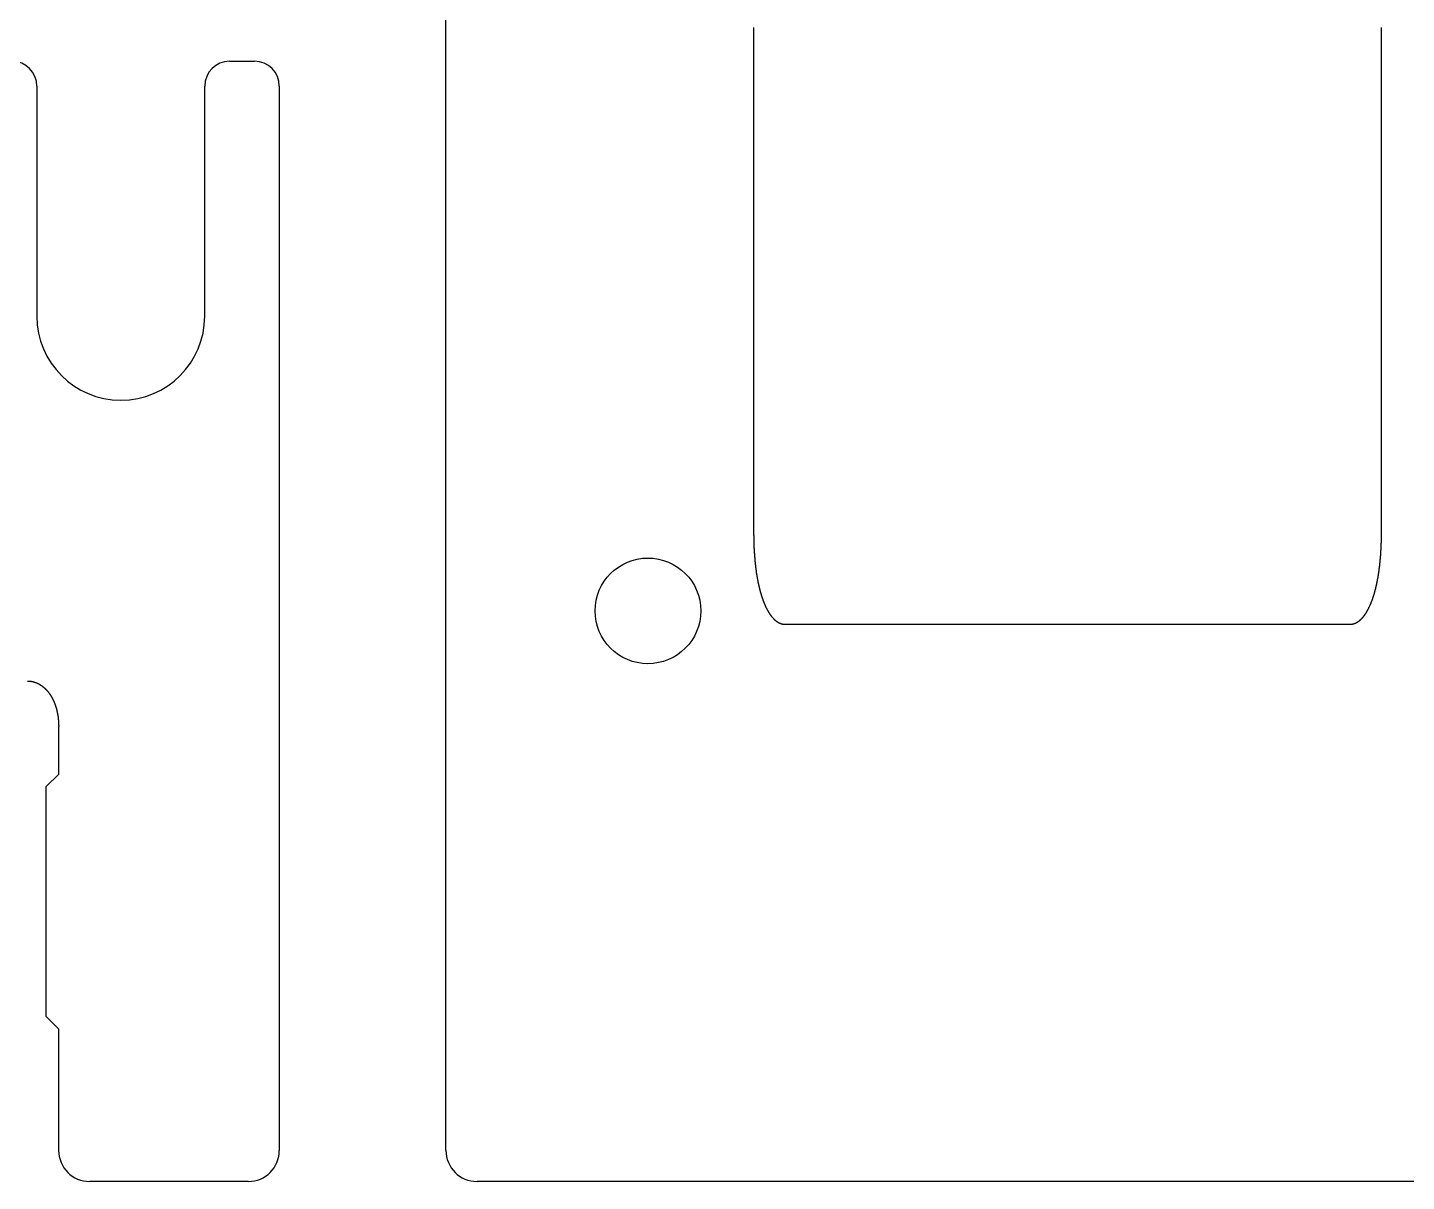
# Model space of a CAD drawing. Extents: x 442 to 745, y 5 to 355.
# Drawn here: x 672.67 to 690.94, y 185.46 to 200.74 of the extents above; entities that cross this region are included whole.
import ezdxf

# ---------------------------------------------------------------- set-up
doc = ezdxf.new("R2010")
doc.units = 0
doc.layers.add('VISIBLE__ANSI_', color=7, linetype='CONTINUOUS')

msp = doc.modelspace()

# ---------------------------------------------------------------- linework, layer by layer
at = {"layer": 'VISIBLE__ANSI_'}
for p, q in [((678.213, 185.87), (678.213, 209.341)), ((682.289, 200.738), (682.289, 194.061)), ((690.607, 194.061), (690.607, 200.738)), ((675.347, 200.293), (675.677, 200.293)), ((672.794, 199.963), (672.794, 196.916)), ((675.018, 196.916), (675.018, 199.963)), ((676.006, 199.963), (676.006, 185.87)), ((682.701, 192.838), (690.195, 192.838)), ((673.083, 190.853), (673.083, 191.481)), ((672.918, 190.688), (673.083, 190.853)), ((672.918, 187.641), (672.918, 190.688)), ((673.083, 187.476), (672.918, 187.641)), ((673.083, 185.87), (673.083, 187.476)), ((675.594, 185.459), (673.494, 185.459)), ((692.995, 185.459), (678.625, 185.459))]:
    msp.add_line(p, q, dxfattribs=at)
for points in [[(682.289, 194.061, 0), (682.289, 194.056, 0), (682.289, 194.051, 0), (682.289, 194.046, 0), (682.289, 194.04, 0), (682.289, 194.035, 0), (682.289, 194.03, 0), (682.289, 194.025, 0), (682.289, 194.02, 0), (682.289, 194.015, 0), (682.29, 194.01, 0), (682.29, 194.005, 0), (682.29, 193.999, 0), (682.29, 193.994, 0), (682.29, 193.989, 0), (682.29, 193.984, 0), (682.29, 193.979, 0), (682.29, 193.974, 0), (682.29, 193.969, 0), (682.29, 193.964, 0), (682.29, 193.959, 0), (682.29, 193.954, 0), (682.291, 193.949, 0), (682.291, 193.944, 0), (682.291, 193.939, 0), (682.291, 193.934, 0), (682.291, 193.93, 0), (682.291, 193.925, 0), (682.291, 193.92, 0), (682.292, 193.915, 0), (682.292, 193.91, 0), (682.292, 193.905, 0), (682.292, 193.9, 0), (682.292, 193.895, 0), (682.292, 193.891, 0), (682.293, 193.886, 0), (682.293, 193.881, 0), (682.293, 193.876, 0), (682.293, 193.871, 0), (682.293, 193.866, 0), (682.294, 193.862, 0), (682.294, 193.857, 0), (682.294, 193.852, 0), (682.294, 193.847, 0), (682.294, 193.843, 0), (682.295, 193.838, 0), (682.295, 193.833, 0), (682.295, 193.829, 0), (682.295, 193.824, 0), (682.296, 193.819, 0), (682.296, 193.815, 0), (682.296, 193.81, 0), (682.296, 193.805, 0), (682.297, 193.801, 0), (682.297, 193.796, 0), (682.297, 193.791, 0), (682.298, 193.787, 0), (682.298, 193.782, 0), (682.298, 193.778, 0), (682.299, 193.773, 0), (682.299, 193.768, 0), (682.299, 193.764, 0), (682.299, 193.759, 0), (682.3, 193.755, 0), (682.3, 193.75, 0), (682.3, 193.746, 0), (682.301, 193.741, 0), (682.301, 193.737, 0), (682.301, 193.732, 0), (682.302, 193.728, 0), (682.302, 193.724, 0), (682.303, 193.719, 0), (682.303, 193.715, 0), (682.303, 193.71, 0), (682.304, 193.706, 0), (682.304, 193.701, 0), (682.304, 193.697, 0), (682.305, 193.693, 0), (682.305, 193.688, 0), (682.306, 193.684, 0), (682.306, 193.68, 0), (682.306, 193.675, 0), (682.307, 193.671, 0), (682.307, 193.667, 0), (682.308, 193.662, 0), (682.308, 193.658, 0), (682.309, 193.654, 0), (682.309, 193.65, 0), (682.309, 193.645, 0), (682.31, 193.641, 0), (682.31, 193.637, 0), (682.311, 193.633, 0), (682.311, 193.628, 0), (682.312, 193.624, 0), (682.312, 193.62, 0), (682.313, 193.616, 0), (682.313, 193.612, 0), (682.314, 193.608, 0), (682.314, 193.603, 0), (682.315, 193.599, 0), (682.315, 193.595, 0), (682.316, 193.591, 0), (682.316, 193.587, 0), (682.317, 193.583, 0), (682.317, 193.579, 0), (682.318, 193.575, 0), (682.318, 193.571, 0), (682.319, 193.567, 0), (682.319, 193.563, 0), (682.32, 193.559, 0), (682.32, 193.555, 0), (682.321, 193.551, 0), (682.321, 193.547, 0), (682.322, 193.543, 0), (682.322, 193.539, 0), (682.323, 193.535, 0), (682.324, 193.531, 0), (682.324, 193.527, 0), (682.325, 193.523, 0), (682.325, 193.519, 0), (682.326, 193.515, 0), (682.327, 193.511, 0), (682.327, 193.507, 0), (682.328, 193.503, 0), (682.328, 193.5, 0), (682.329, 193.496, 0), (682.33, 193.492, 0), (682.33, 193.488, 0), (682.331, 193.484, 0), (682.331, 193.48, 0), (682.332, 193.477, 0), (682.333, 193.473, 0), (682.333, 193.469, 0), (682.334, 193.465, 0), (682.335, 193.462, 0), (682.335, 193.458, 0), (682.336, 193.454, 0), (682.336, 193.45, 0), (682.337, 193.447, 0), (682.338, 193.443, 0), (682.338, 193.439, 0), (682.339, 193.436, 0), (682.34, 193.432, 0), (682.34, 193.428, 0), (682.341, 193.425, 0), (682.342, 193.421, 0), (682.343, 193.417, 0), (682.343, 193.414, 0), (682.344, 193.41, 0), (682.345, 193.407, 0), (682.345, 193.403, 0), (682.346, 193.4, 0), (682.347, 193.396, 0), (682.347, 193.392, 0), (682.348, 193.389, 0), (682.349, 193.385, 0), (682.35, 193.382, 0), (682.35, 193.378, 0), (682.351, 193.375, 0), (682.352, 193.371, 0), (682.353, 193.368, 0), (682.353, 193.365, 0), (682.354, 193.361, 0), (682.355, 193.358, 0), (682.356, 193.354, 0), (682.356, 193.351, 0), (682.357, 193.348, 0), (682.358, 193.344, 0), (682.359, 193.341, 0), (682.359, 193.337, 0), (682.36, 193.334, 0), (682.361, 193.331, 0), (682.362, 193.327, 0), (682.363, 193.324, 0), (682.363, 193.321, 0), (682.364, 193.317, 0), (682.365, 193.314, 0), (682.366, 193.311, 0), (682.367, 193.308, 0), (682.367, 193.304, 0), (682.368, 193.301, 0), (682.369, 193.298, 0), (682.37, 193.295, 0), (682.371, 193.291, 0), (682.372, 193.288, 0), (682.372, 193.285, 0), (682.373, 193.282, 0), (682.374, 193.279, 0), (682.375, 193.276, 0), (682.376, 193.272, 0), (682.377, 193.269, 0), (682.378, 193.266, 0), (682.378, 193.263, 0), (682.379, 193.26, 0), (682.38, 193.257, 0), (682.381, 193.254, 0), (682.382, 193.251, 0), (682.383, 193.248, 0), (682.384, 193.245, 0), (682.385, 193.242, 0), (682.385, 193.239, 0), (682.386, 193.236, 0), (682.387, 193.233, 0), (682.388, 193.23, 0), (682.389, 193.227, 0), (682.39, 193.224, 0), (682.391, 193.221, 0), (682.392, 193.218, 0), (682.393, 193.215, 0), (682.394, 193.212, 0), (682.395, 193.209, 0), (682.395, 193.206, 0), (682.396, 193.203, 0), (682.397, 193.2, 0), (682.398, 193.198, 0), (682.399, 193.195, 0), (682.4, 193.192, 0), (682.401, 193.189, 0), (682.402, 193.186, 0), (682.403, 193.183, 0), (682.404, 193.181, 0), (682.405, 193.178, 0), (682.406, 193.175, 0), (682.407, 193.172, 0), (682.408, 193.169, 0), (682.409, 193.167, 0), (682.41, 193.164, 0), (682.411, 193.161, 0), (682.412, 193.158, 0), (682.413, 193.156, 0), (682.414, 193.153, 0), (682.415, 193.15, 0), (682.416, 193.147, 0), (682.417, 193.144, 0), (682.418, 193.142, 0), (682.419, 193.139, 0), (682.42, 193.136, 0), (682.421, 193.133, 0), (682.422, 193.131, 0), (682.423, 193.128, 0), (682.424, 193.125, 0), (682.426, 193.122, 0), (682.427, 193.119, 0), (682.428, 193.117, 0), (682.429, 193.114, 0), (682.43, 193.111, 0), (682.431, 193.108, 0), (682.432, 193.106, 0), (682.434, 193.103, 0), (682.435, 193.1, 0), (682.436, 193.097, 0), (682.437, 193.095, 0), (682.438, 193.092, 0), (682.44, 193.089, 0), (682.441, 193.086, 0), (682.442, 193.084, 0), (682.443, 193.081, 0), (682.445, 193.078, 0), (682.446, 193.075, 0), (682.447, 193.073, 0), (682.448, 193.07, 0), (682.45, 193.067, 0), (682.451, 193.064, 0), (682.452, 193.062, 0), (682.453, 193.059, 0), (682.455, 193.056, 0), (682.456, 193.054, 0), (682.457, 193.051, 0), (682.459, 193.048, 0), (682.46, 193.046, 0), (682.462, 193.043, 0), (682.463, 193.04, 0), (682.464, 193.038, 0), (682.466, 193.035, 0), (682.467, 193.032, 0), (682.469, 193.03, 0), (682.47, 193.027, 0), (682.471, 193.024, 0), (682.473, 193.022, 0), (682.474, 193.019, 0), (682.476, 193.017, 0), (682.477, 193.014, 0), (682.479, 193.011, 0), (682.48, 193.009, 0), (682.482, 193.006, 0), (682.483, 193.004, 0), (682.485, 193.001, 0), (682.486, 192.999, 0), (682.488, 192.996, 0), (682.489, 192.994, 0), (682.491, 192.991, 0), (682.492, 192.989, 0), (682.494, 192.986, 0), (682.496, 192.984, 0), (682.497, 192.981, 0), (682.499, 192.979, 0), (682.5, 192.976, 0), (682.502, 192.974, 0), (682.504, 192.972, 0), (682.505, 192.969, 0), (682.507, 192.967, 0), (682.509, 192.964, 0), (682.51, 192.962, 0), (682.512, 192.96, 0), (682.514, 192.957, 0), (682.516, 192.955, 0), (682.517, 192.952, 0), (682.519, 192.95, 0), (682.521, 192.948, 0), (682.523, 192.945, 0), (682.524, 192.943, 0), (682.526, 192.941, 0), (682.528, 192.938, 0), (682.53, 192.936, 0), (682.532, 192.934, 0), (682.534, 192.932, 0), (682.536, 192.929, 0), (682.538, 192.927, 0), (682.54, 192.925, 0), (682.542, 192.923, 0), (682.544, 192.92, 0), (682.546, 192.918, 0), (682.548, 192.916, 0), (682.55, 192.914, 0), (682.552, 192.912, 0), (682.554, 192.91, 0), (682.556, 192.908, 0), (682.558, 192.905, 0), (682.56, 192.903, 0), (682.562, 192.901, 0), (682.564, 192.899, 0), (682.566, 192.897, 0), (682.569, 192.895, 0), (682.571, 192.893, 0), (682.573, 192.892, 0), (682.575, 192.89, 0), (682.577, 192.888, 0), (682.58, 192.886, 0), (682.582, 192.884, 0), (682.584, 192.882, 0), (682.587, 192.881, 0), (682.589, 192.879, 0), (682.591, 192.877, 0), (682.594, 192.875, 0), (682.596, 192.874, 0), (682.598, 192.872, 0), (682.601, 192.87, 0), (682.603, 192.869, 0), (682.606, 192.867, 0), (682.608, 192.866, 0), (682.611, 192.864, 0), (682.613, 192.863, 0), (682.616, 192.861, 0), (682.618, 192.86, 0), (682.621, 192.859, 0), (682.623, 192.857, 0), (682.626, 192.856, 0), (682.629, 192.855, 0), (682.631, 192.853, 0), (682.634, 192.852, 0), (682.637, 192.851, 0), (682.639, 192.85, 0), (682.642, 192.849, 0), (682.645, 192.848, 0), (682.647, 192.847, 0), (682.65, 192.846, 0), (682.653, 192.845, 0), (682.656, 192.844, 0), (682.658, 192.844, 0), (682.661, 192.843, 0), (682.664, 192.842, 0), (682.667, 192.842, 0), (682.67, 192.841, 0), (682.672, 192.84, 0), (682.675, 192.84, 0), (682.678, 192.84, 0), (682.681, 192.839, 0), (682.684, 192.839, 0), (682.687, 192.839, 0), (682.689, 192.838, 0), (682.692, 192.838, 0), (682.695, 192.838, 0), (682.698, 192.838, 0), (682.701, 192.838, 0)], [(690.195, 192.838, 0), (690.197, 192.838, 0), (690.2, 192.838, 0), (690.202, 192.838, 0), (690.204, 192.838, 0), (690.206, 192.838, 0), (690.209, 192.838, 0), (690.211, 192.839, 0), (690.213, 192.839, 0), (690.215, 192.839, 0), (690.217, 192.839, 0), (690.22, 192.84, 0), (690.222, 192.84, 0), (690.224, 192.841, 0), (690.226, 192.841, 0), (690.228, 192.841, 0), (690.231, 192.842, 0), (690.233, 192.842, 0), (690.235, 192.843, 0), (690.237, 192.843, 0), (690.239, 192.844, 0), (690.241, 192.845, 0), (690.244, 192.845, 0), (690.246, 192.846, 0), (690.248, 192.847, 0), (690.25, 192.848, 0), (690.252, 192.848, 0), (690.254, 192.849, 0), (690.256, 192.85, 0), (690.258, 192.851, 0), (690.26, 192.852, 0), (690.263, 192.852, 0), (690.265, 192.853, 0), (690.267, 192.854, 0), (690.269, 192.855, 0), (690.271, 192.856, 0), (690.273, 192.857, 0), (690.275, 192.858, 0), (690.277, 192.859, 0), (690.279, 192.86, 0), (690.281, 192.861, 0), (690.283, 192.863, 0), (690.285, 192.864, 0), (690.287, 192.865, 0), (690.288, 192.866, 0), (690.29, 192.867, 0), (690.292, 192.868, 0), (690.294, 192.87, 0), (690.296, 192.871, 0), (690.298, 192.872, 0), (690.3, 192.873, 0), (690.302, 192.875, 0), (690.303, 192.876, 0), (690.305, 192.877, 0), (690.307, 192.879, 0), (690.309, 192.88, 0), (690.311, 192.881, 0), (690.313, 192.883, 0), (690.314, 192.884, 0), (690.316, 192.886, 0), (690.318, 192.887, 0), (690.32, 192.889, 0), (690.321, 192.89, 0), (690.323, 192.891, 0), (690.325, 192.893, 0), (690.326, 192.894, 0), (690.328, 192.896, 0), (690.33, 192.898, 0), (690.331, 192.899, 0), (690.333, 192.901, 0), (690.335, 192.902, 0), (690.336, 192.904, 0), (690.338, 192.905, 0), (690.34, 192.907, 0), (690.341, 192.908, 0), (690.343, 192.91, 0), (690.344, 192.912, 0), (690.346, 192.913, 0), (690.347, 192.915, 0), (690.349, 192.917, 0), (690.351, 192.918, 0), (690.352, 192.92, 0), (690.354, 192.922, 0), (690.355, 192.923, 0), (690.357, 192.925, 0), (690.358, 192.927, 0), (690.36, 192.928, 0), (690.361, 192.93, 0), (690.363, 192.932, 0), (690.364, 192.934, 0), (690.366, 192.935, 0), (690.367, 192.937, 0), (690.368, 192.939, 0), (690.37, 192.941, 0), (690.371, 192.943, 0), (690.373, 192.944, 0), (690.374, 192.946, 0), (690.376, 192.948, 0), (690.377, 192.95, 0), (690.378, 192.952, 0), (690.38, 192.954, 0), (690.381, 192.955, 0), (690.383, 192.957, 0), (690.384, 192.959, 0), (690.385, 192.961, 0), (690.387, 192.963, 0), (690.388, 192.965, 0), (690.389, 192.967, 0), (690.391, 192.969, 0), (690.392, 192.971, 0), (690.393, 192.973, 0), (690.394, 192.974, 0), (690.396, 192.976, 0), (690.397, 192.978, 0), (690.398, 192.98, 0), (690.4, 192.982, 0), (690.401, 192.984, 0), (690.402, 192.986, 0), (690.403, 192.988, 0), (690.405, 192.99, 0), (690.406, 192.992, 0), (690.407, 192.994, 0), (690.408, 192.996, 0), (690.41, 192.998, 0), (690.411, 193, 0), (690.412, 193.002, 0), (690.413, 193.004, 0), (690.414, 193.006, 0), (690.415, 193.008, 0), (690.417, 193.01, 0), (690.418, 193.012, 0), (690.419, 193.014, 0), (690.42, 193.016, 0), (690.421, 193.018, 0), (690.422, 193.02, 0), (690.423, 193.022, 0), (690.425, 193.024, 0), (690.426, 193.026, 0), (690.427, 193.028, 0), (690.428, 193.03, 0), (690.429, 193.032, 0), (690.43, 193.034, 0), (690.431, 193.036, 0), (690.432, 193.038, 0), (690.433, 193.04, 0), (690.434, 193.042, 0), (690.435, 193.044, 0), (690.436, 193.046, 0), (690.437, 193.048, 0), (690.438, 193.05, 0), (690.439, 193.052, 0), (690.44, 193.055, 0), (690.441, 193.057, 0), (690.442, 193.059, 0), (690.443, 193.061, 0), (690.444, 193.063, 0), (690.445, 193.065, 0), (690.446, 193.067, 0), (690.447, 193.069, 0), (690.448, 193.071, 0), (690.449, 193.073, 0), (690.45, 193.075, 0), (690.451, 193.077, 0), (690.452, 193.08, 0), (690.453, 193.082, 0), (690.454, 193.084, 0), (690.455, 193.086, 0), (690.456, 193.088, 0), (690.457, 193.09, 0), (690.458, 193.093, 0), (690.459, 193.095, 0), (690.46, 193.097, 0), (690.461, 193.099, 0), (690.462, 193.102, 0), (690.463, 193.104, 0), (690.464, 193.106, 0), (690.465, 193.108, 0), (690.466, 193.111, 0), (690.467, 193.113, 0), (690.468, 193.115, 0), (690.469, 193.117, 0), (690.47, 193.12, 0), (690.47, 193.122, 0), (690.471, 193.124, 0), (690.472, 193.127, 0), (690.473, 193.129, 0), (690.474, 193.131, 0), (690.475, 193.134, 0), (690.476, 193.136, 0), (690.477, 193.139, 0), (690.478, 193.141, 0), (690.479, 193.143, 0), (690.48, 193.146, 0), (690.481, 193.148, 0), (690.482, 193.151, 0), (690.482, 193.153, 0), (690.483, 193.156, 0), (690.484, 193.158, 0), (690.485, 193.161, 0), (690.486, 193.163, 0), (690.487, 193.166, 0), (690.488, 193.168, 0), (690.489, 193.171, 0), (690.49, 193.173, 0), (690.49, 193.176, 0), (690.491, 193.178, 0), (690.492, 193.181, 0), (690.493, 193.183, 0), (690.494, 193.186, 0), (690.495, 193.188, 0), (690.496, 193.191, 0), (690.497, 193.194, 0), (690.497, 193.196, 0), (690.498, 193.199, 0), (690.499, 193.201, 0), (690.5, 193.204, 0), (690.501, 193.207, 0), (690.502, 193.209, 0), (690.503, 193.212, 0), (690.503, 193.215, 0), (690.504, 193.217, 0), (690.505, 193.22, 0), (690.506, 193.223, 0), (690.507, 193.226, 0), (690.508, 193.228, 0), (690.508, 193.231, 0), (690.509, 193.234, 0), (690.51, 193.237, 0), (690.511, 193.239, 0), (690.512, 193.242, 0), (690.513, 193.245, 0), (690.513, 193.248, 0), (690.514, 193.25, 0), (690.515, 193.253, 0), (690.516, 193.256, 0), (690.517, 193.259, 0), (690.517, 193.262, 0), (690.518, 193.265, 0), (690.519, 193.267, 0), (690.52, 193.27, 0), (690.52, 193.273, 0), (690.521, 193.276, 0), (690.522, 193.279, 0), (690.523, 193.282, 0), (690.524, 193.285, 0), (690.524, 193.288, 0), (690.525, 193.291, 0), (690.526, 193.294, 0), (690.527, 193.297, 0), (690.527, 193.3, 0), (690.528, 193.303, 0), (690.529, 193.306, 0), (690.53, 193.309, 0), (690.53, 193.312, 0), (690.531, 193.315, 0), (690.532, 193.318, 0), (690.533, 193.321, 0), (690.533, 193.324, 0), (690.534, 193.327, 0), (690.535, 193.33, 0), (690.536, 193.333, 0), (690.536, 193.336, 0), (690.537, 193.339, 0), (690.538, 193.342, 0), (690.538, 193.345, 0), (690.539, 193.349, 0), (690.54, 193.352, 0), (690.541, 193.355, 0), (690.541, 193.358, 0), (690.542, 193.361, 0), (690.543, 193.364, 0), (690.543, 193.367, 0), (690.544, 193.371, 0), (690.545, 193.374, 0), (690.545, 193.377, 0), (690.546, 193.38, 0), (690.547, 193.384, 0), (690.547, 193.387, 0), (690.548, 193.39, 0), (690.549, 193.393, 0), (690.549, 193.397, 0), (690.55, 193.4, 0), (690.551, 193.403, 0), (690.551, 193.406, 0), (690.552, 193.41, 0), (690.553, 193.413, 0), (690.553, 193.416, 0), (690.554, 193.42, 0), (690.555, 193.423, 0), (690.555, 193.426, 0), (690.556, 193.43, 0), (690.556, 193.433, 0), (690.557, 193.436, 0), (690.558, 193.44, 0), (690.558, 193.443, 0), (690.559, 193.447, 0), (690.56, 193.45, 0), (690.56, 193.453, 0), (690.561, 193.457, 0), (690.561, 193.46, 0), (690.562, 193.464, 0), (690.563, 193.467, 0), (690.563, 193.471, 0), (690.564, 193.474, 0), (690.564, 193.478, 0), (690.565, 193.481, 0), (690.565, 193.485, 0), (690.566, 193.488, 0), (690.567, 193.492, 0), (690.567, 193.495, 0), (690.568, 193.499, 0), (690.568, 193.502, 0), (690.569, 193.506, 0), (690.569, 193.509, 0), (690.57, 193.513, 0), (690.57, 193.516, 0), (690.571, 193.52, 0), (690.571, 193.524, 0), (690.572, 193.527, 0), (690.572, 193.531, 0), (690.573, 193.534, 0), (690.574, 193.538, 0), (690.574, 193.542, 0), (690.575, 193.545, 0), (690.575, 193.549, 0), (690.576, 193.553, 0), (690.576, 193.556, 0), (690.577, 193.56, 0), (690.577, 193.564, 0), (690.578, 193.567, 0), (690.578, 193.571, 0), (690.578, 193.575, 0), (690.579, 193.578, 0), (690.579, 193.582, 0), (690.58, 193.586, 0), (690.58, 193.59, 0), (690.581, 193.593, 0), (690.581, 193.597, 0), (690.582, 193.601, 0), (690.582, 193.605, 0), (690.583, 193.608, 0), (690.583, 193.612, 0), (690.583, 193.616, 0), (690.584, 193.62, 0), (690.584, 193.624, 0), (690.585, 193.627, 0), (690.585, 193.631, 0), (690.586, 193.635, 0), (690.586, 193.639, 0), (690.586, 193.643, 0), (690.587, 193.647, 0), (690.587, 193.65, 0), (690.588, 193.654, 0), (690.588, 193.658, 0), (690.588, 193.662, 0), (690.589, 193.666, 0), (690.589, 193.67, 0), (690.59, 193.674, 0), (690.59, 193.678, 0), (690.59, 193.682, 0), (690.591, 193.686, 0), (690.591, 193.69, 0), (690.591, 193.694, 0), (690.592, 193.698, 0), (690.592, 193.702, 0), (690.592, 193.706, 0), (690.593, 193.71, 0), (690.593, 193.714, 0), (690.593, 193.718, 0), (690.594, 193.722, 0), (690.594, 193.726, 0), (690.594, 193.73, 0), (690.595, 193.734, 0), (690.595, 193.738, 0), (690.595, 193.742, 0), (690.596, 193.746, 0), (690.596, 193.75, 0), (690.596, 193.754, 0), (690.597, 193.758, 0), (690.597, 193.762, 0), (690.597, 193.766, 0), (690.597, 193.771, 0), (690.598, 193.775, 0), (690.598, 193.779, 0), (690.598, 193.783, 0), (690.599, 193.787, 0), (690.599, 193.791, 0), (690.599, 193.795, 0), (690.599, 193.8, 0), (690.6, 193.804, 0), (690.6, 193.808, 0), (690.6, 193.812, 0), (690.6, 193.816, 0), (690.601, 193.821, 0), (690.601, 193.825, 0), (690.601, 193.829, 0), (690.601, 193.833, 0), (690.601, 193.838, 0), (690.602, 193.842, 0), (690.602, 193.846, 0), (690.602, 193.851, 0), (690.602, 193.855, 0), (690.602, 193.859, 0), (690.603, 193.863, 0), (690.603, 193.868, 0), (690.603, 193.872, 0), (690.603, 193.876, 0), (690.603, 193.881, 0), (690.604, 193.885, 0), (690.604, 193.889, 0), (690.604, 193.894, 0), (690.604, 193.898, 0), (690.604, 193.903, 0), (690.604, 193.907, 0), (690.604, 193.911, 0), (690.605, 193.916, 0), (690.605, 193.92, 0), (690.605, 193.925, 0), (690.605, 193.929, 0), (690.605, 193.933, 0), (690.605, 193.938, 0), (690.605, 193.942, 0), (690.605, 193.947, 0), (690.606, 193.951, 0), (690.606, 193.956, 0), (690.606, 193.96, 0), (690.606, 193.965, 0), (690.606, 193.969, 0), (690.606, 193.974, 0), (690.606, 193.978, 0), (690.606, 193.983, 0), (690.606, 193.987, 0), (690.606, 193.992, 0), (690.606, 193.997, 0), (690.606, 194.001, 0), (690.607, 194.006, 0), (690.607, 194.01, 0), (690.607, 194.015, 0), (690.607, 194.019, 0), (690.607, 194.024, 0), (690.607, 194.029, 0), (690.607, 194.033, 0), (690.607, 194.038, 0), (690.607, 194.043, 0), (690.607, 194.047, 0), (690.607, 194.052, 0), (690.607, 194.056, 0), (690.607, 194.061, 0)], [(672.671, 192.085, 0), (672.673, 192.085, 0), (672.675, 192.085, 0), (672.677, 192.085, 0), (672.678, 192.085, 0), (672.68, 192.085, 0), (672.682, 192.085, 0), (672.684, 192.085, 0), (672.686, 192.085, 0), (672.688, 192.085, 0), (672.69, 192.085, 0), (672.692, 192.084, 0), (672.694, 192.084, 0), (672.695, 192.084, 0), (672.697, 192.084, 0), (672.699, 192.084, 0), (672.701, 192.084, 0), (672.703, 192.083, 0), (672.705, 192.083, 0), (672.707, 192.083, 0), (672.709, 192.083, 0), (672.71, 192.082, 0), (672.712, 192.082, 0), (672.714, 192.082, 0), (672.716, 192.082, 0), (672.718, 192.081, 0), (672.72, 192.081, 0), (672.722, 192.081, 0), (672.724, 192.08, 0), (672.725, 192.08, 0), (672.727, 192.08, 0), (672.729, 192.079, 0), (672.731, 192.079, 0), (672.733, 192.079, 0), (672.735, 192.078, 0), (672.737, 192.078, 0), (672.738, 192.077, 0), (672.74, 192.077, 0), (672.742, 192.077, 0), (672.744, 192.076, 0), (672.746, 192.076, 0), (672.748, 192.075, 0), (672.749, 192.075, 0), (672.751, 192.074, 0), (672.753, 192.074, 0), (672.755, 192.073, 0), (672.757, 192.073, 0), (672.758, 192.072, 0), (672.76, 192.071, 0), (672.762, 192.071, 0), (672.764, 192.07, 0), (672.766, 192.07, 0), (672.768, 192.069, 0), (672.769, 192.069, 0), (672.771, 192.068, 0), (672.773, 192.067, 0), (672.775, 192.067, 0), (672.776, 192.066, 0), (672.778, 192.065, 0), (672.78, 192.065, 0), (672.782, 192.064, 0), (672.784, 192.063, 0), (672.785, 192.063, 0), (672.787, 192.062, 0), (672.789, 192.061, 0), (672.791, 192.06, 0), (672.792, 192.06, 0), (672.794, 192.059, 0), (672.796, 192.058, 0), (672.797, 192.057, 0), (672.799, 192.057, 0), (672.801, 192.056, 0), (672.803, 192.055, 0), (672.804, 192.054, 0), (672.806, 192.053, 0), (672.808, 192.053, 0), (672.809, 192.052, 0), (672.811, 192.051, 0), (672.813, 192.05, 0), (672.815, 192.049, 0), (672.816, 192.048, 0), (672.818, 192.047, 0), (672.82, 192.047, 0), (672.821, 192.046, 0), (672.823, 192.045, 0), (672.825, 192.044, 0), (672.826, 192.043, 0), (672.828, 192.042, 0), (672.829, 192.041, 0), (672.831, 192.04, 0), (672.833, 192.039, 0), (672.834, 192.038, 0), (672.836, 192.037, 0), (672.838, 192.036, 0), (672.839, 192.035, 0), (672.841, 192.034, 0), (672.842, 192.033, 0), (672.844, 192.032, 0), (672.846, 192.031, 0), (672.847, 192.03, 0), (672.849, 192.029, 0), (672.85, 192.028, 0), (672.852, 192.027, 0), (672.853, 192.026, 0), (672.855, 192.025, 0), (672.856, 192.024, 0), (672.858, 192.022, 0), (672.86, 192.021, 0), (672.861, 192.02, 0), (672.863, 192.019, 0), (672.864, 192.018, 0), (672.866, 192.017, 0), (672.867, 192.016, 0), (672.869, 192.015, 0), (672.87, 192.013, 0), (672.872, 192.012, 0), (672.873, 192.011, 0), (672.875, 192.01, 0), (672.876, 192.009, 0), (672.878, 192.008, 0), (672.879, 192.006, 0), (672.88, 192.005, 0), (672.882, 192.004, 0), (672.883, 192.003, 0), (672.885, 192.001, 0), (672.886, 192, 0), (672.888, 191.999, 0), (672.889, 191.998, 0), (672.891, 191.996, 0), (672.892, 191.995, 0), (672.893, 191.994, 0), (672.895, 191.993, 0), (672.896, 191.991, 0), (672.898, 191.99, 0), (672.899, 191.989, 0), (672.9, 191.988, 0), (672.902, 191.986, 0), (672.903, 191.985, 0), (672.904, 191.984, 0), (672.906, 191.982, 0), (672.907, 191.981, 0), (672.909, 191.98, 0), (672.91, 191.978, 0), (672.911, 191.977, 0), (672.913, 191.976, 0), (672.914, 191.974, 0), (672.915, 191.973, 0), (672.916, 191.971, 0), (672.918, 191.97, 0), (672.919, 191.969, 0), (672.92, 191.967, 0), (672.922, 191.966, 0), (672.923, 191.964, 0), (672.924, 191.963, 0), (672.926, 191.962, 0), (672.927, 191.96, 0), (672.928, 191.959, 0), (672.929, 191.957, 0), (672.931, 191.956, 0), (672.932, 191.954, 0), (672.933, 191.953, 0), (672.934, 191.952, 0), (672.936, 191.95, 0), (672.937, 191.949, 0), (672.938, 191.947, 0), (672.939, 191.946, 0), (672.941, 191.944, 0), (672.942, 191.943, 0), (672.943, 191.941, 0), (672.944, 191.94, 0), (672.945, 191.938, 0), (672.947, 191.936, 0), (672.948, 191.935, 0), (672.949, 191.933, 0), (672.95, 191.932, 0), (672.951, 191.93, 0), (672.953, 191.929, 0), (672.954, 191.927, 0), (672.955, 191.925, 0), (672.956, 191.924, 0), (672.957, 191.922, 0), (672.958, 191.921, 0), (672.96, 191.919, 0), (672.961, 191.917, 0), (672.962, 191.916, 0), (672.963, 191.914, 0), (672.964, 191.912, 0), (672.965, 191.911, 0), (672.966, 191.909, 0), (672.968, 191.907, 0), (672.969, 191.906, 0), (672.97, 191.904, 0), (672.971, 191.902, 0), (672.972, 191.901, 0), (672.973, 191.899, 0), (672.974, 191.897, 0), (672.975, 191.896, 0), (672.976, 191.894, 0), (672.978, 191.892, 0), (672.979, 191.89, 0), (672.98, 191.889, 0), (672.981, 191.887, 0), (672.982, 191.885, 0), (672.983, 191.883, 0), (672.984, 191.882, 0), (672.985, 191.88, 0), (672.986, 191.878, 0), (672.987, 191.876, 0), (672.988, 191.874, 0), (672.989, 191.873, 0), (672.99, 191.871, 0), (672.991, 191.869, 0), (672.992, 191.867, 0), (672.993, 191.865, 0), (672.994, 191.864, 0), (672.995, 191.862, 0), (672.996, 191.86, 0), (672.997, 191.858, 0), (672.998, 191.856, 0), (672.999, 191.854, 0), (673, 191.852, 0), (673.001, 191.85, 0), (673.002, 191.849, 0), (673.003, 191.847, 0), (673.004, 191.845, 0), (673.005, 191.843, 0), (673.006, 191.841, 0), (673.007, 191.839, 0), (673.008, 191.837, 0), (673.009, 191.835, 0), (673.01, 191.833, 0), (673.011, 191.831, 0), (673.012, 191.829, 0), (673.013, 191.827, 0), (673.013, 191.825, 0), (673.014, 191.823, 0), (673.015, 191.821, 0), (673.016, 191.819, 0), (673.017, 191.817, 0), (673.018, 191.815, 0), (673.019, 191.813, 0), (673.02, 191.811, 0), (673.021, 191.809, 0), (673.021, 191.807, 0), (673.022, 191.805, 0), (673.023, 191.803, 0), (673.024, 191.801, 0), (673.025, 191.799, 0), (673.026, 191.797, 0), (673.026, 191.795, 0), (673.027, 191.793, 0), (673.028, 191.791, 0), (673.029, 191.789, 0), (673.03, 191.787, 0), (673.031, 191.785, 0), (673.031, 191.782, 0), (673.032, 191.78, 0), (673.033, 191.778, 0), (673.034, 191.776, 0), (673.034, 191.774, 0), (673.035, 191.772, 0), (673.036, 191.77, 0), (673.037, 191.768, 0), (673.037, 191.766, 0), (673.038, 191.763, 0), (673.039, 191.761, 0), (673.04, 191.759, 0), (673.04, 191.757, 0), (673.041, 191.755, 0), (673.042, 191.753, 0), (673.043, 191.75, 0), (673.043, 191.748, 0), (673.044, 191.746, 0), (673.045, 191.744, 0), (673.045, 191.742, 0), (673.046, 191.739, 0), (673.047, 191.737, 0), (673.047, 191.735, 0), (673.048, 191.733, 0), (673.049, 191.731, 0), (673.049, 191.728, 0), (673.05, 191.726, 0), (673.051, 191.724, 0), (673.051, 191.722, 0), (673.052, 191.72, 0), (673.052, 191.717, 0), (673.053, 191.715, 0), (673.054, 191.713, 0), (673.054, 191.711, 0), (673.055, 191.708, 0), (673.055, 191.706, 0), (673.056, 191.704, 0), (673.057, 191.702, 0), (673.057, 191.699, 0), (673.058, 191.697, 0), (673.058, 191.695, 0), (673.059, 191.692, 0), (673.059, 191.69, 0), (673.06, 191.688, 0), (673.06, 191.686, 0), (673.061, 191.683, 0), (673.061, 191.681, 0), (673.062, 191.679, 0), (673.062, 191.676, 0), (673.063, 191.674, 0), (673.063, 191.672, 0), (673.064, 191.669, 0), (673.064, 191.667, 0), (673.065, 191.665, 0), (673.065, 191.662, 0), (673.066, 191.66, 0), (673.066, 191.658, 0), (673.067, 191.655, 0), (673.067, 191.653, 0), (673.068, 191.651, 0), (673.068, 191.648, 0), (673.068, 191.646, 0), (673.069, 191.644, 0), (673.069, 191.641, 0), (673.07, 191.639, 0), (673.07, 191.637, 0), (673.07, 191.634, 0), (673.071, 191.632, 0), (673.071, 191.63, 0), (673.072, 191.627, 0), (673.072, 191.625, 0), (673.072, 191.622, 0), (673.073, 191.62, 0), (673.073, 191.618, 0), (673.073, 191.615, 0), (673.074, 191.613, 0), (673.074, 191.61, 0), (673.074, 191.608, 0), (673.075, 191.606, 0), (673.075, 191.603, 0), (673.075, 191.601, 0), (673.076, 191.598, 0), (673.076, 191.596, 0), (673.076, 191.593, 0), (673.076, 191.591, 0), (673.077, 191.589, 0), (673.077, 191.586, 0), (673.077, 191.584, 0), (673.078, 191.581, 0), (673.078, 191.579, 0), (673.078, 191.576, 0), (673.078, 191.574, 0), (673.078, 191.571, 0), (673.079, 191.569, 0), (673.079, 191.567, 0), (673.079, 191.564, 0), (673.079, 191.562, 0), (673.08, 191.559, 0), (673.08, 191.557, 0), (673.08, 191.554, 0), (673.08, 191.552, 0), (673.08, 191.549, 0), (673.08, 191.547, 0), (673.081, 191.544, 0), (673.081, 191.542, 0), (673.081, 191.539, 0), (673.081, 191.537, 0), (673.081, 191.534, 0), (673.081, 191.532, 0), (673.081, 191.529, 0), (673.082, 191.527, 0), (673.082, 191.524, 0), (673.082, 191.522, 0), (673.082, 191.519, 0), (673.082, 191.517, 0), (673.082, 191.514, 0), (673.082, 191.512, 0), (673.082, 191.509, 0), (673.082, 191.507, 0), (673.082, 191.504, 0), (673.082, 191.502, 0), (673.082, 191.499, 0), (673.082, 191.497, 0), (673.083, 191.494, 0), (673.083, 191.492, 0), (673.083, 191.489, 0), (673.083, 191.486, 0), (673.083, 191.484, 0), (673.083, 191.481, 0)]]:
    msp.add_polyline3d(points, dxfattribs=at)
msp.add_circle((680.889, 193.014), 0.7, dxfattribs=at)
for centre, radius, start, end in [((672.465, 199.963), 0.329, 0, 90), ((675.347, 199.963), 0.329, 90, 180), ((675.677, 199.963), 0.329, 0, 90), ((673.906, 196.916), 1.112, 180, 0), ((673.494, 185.87), 0.412, 180, 270), ((675.594, 185.87), 0.412, 270, 0), ((678.625, 185.87), 0.412, 180, 270)]:
    msp.add_arc(centre, radius, start, end, dxfattribs=at)

doc.saveas('drawing.dxf')
